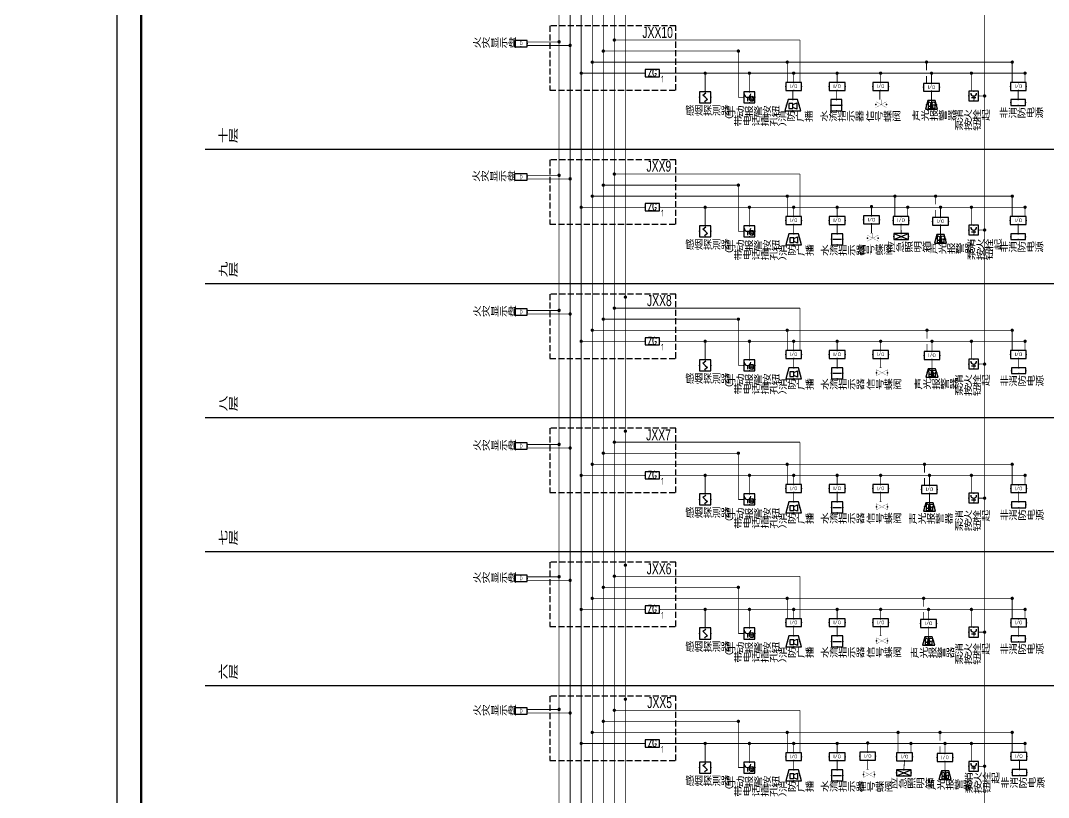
# Model space of a CAD drawing. Extents: x 2166032 to 5302137, y 581493 to 2416206.
# Drawn here: x 2799633 to 2841915, y 858945 to 890891 of the extents above; entities that cross this region are included whole.
import ezdxf
from ezdxf.enums import TextEntityAlignment as Align

# ---------------------------------------------------------------- set-up
doc = ezdxf.new("R2010")
doc.units = 0
doc.header["$LTSCALE"] = 1000
doc.header["$MEASUREMENT"] = 0
for name, pattern in [('ACAD_ISO05W100', [34, 24, -3, 0.5, -3, 0.5, -3]), ('CENTER', [2, 1.25, -0.25, 0.25, -0.25]), ('CONTINOUS', [0]), ('DASH', [0.35, 0.25, -0.1]), ('DOTE', [2.42, 2, -0.2, 0.02, -0.2]), ('PHANTOM3', [1.5, 0.625, -0.125, 0.125, -0.125, 0.125, -0.125, 0.125, -0.125])]:
    doc.linetypes.add(name, pattern=pattern)
for name, color, linetype in [('DOTLN', 2, 'Continuous'), ('EQUIP-消防', 3, 'Continuous'), ('EQUIP-箱柜', 3, 'Continuous'), ('TEL_TEXT', 7, 'Continuous'), ('TEL_TITLE', 7, 'Continuous'), ('TERM', 2, 'Continuous'), ('WIRE-应急', 6, 'DASH'), ('WIRE-消防', 4, 'Continuous'), ('WIRE-照明', 1, 'Continuous'), ('WIRE-通讯', 4, 'Continuous'), ('电气标注', 2, 'Continuous')]:
    doc.layers.add(name, color=color, linetype=linetype)
doc.styles.add('_HZTXT', font='！tssdeng.shx', dxfattribs={"width": 0.8, "bigfont": '！tssdchn.shx'})
doc.styles.add('_TCH_LABEL', font='!tssdeng.shx', dxfattribs={"bigfont": '!tssdchn.shx'})
doc.styles.add('_TEL_DIM', font='@tssdeng.shx', dxfattribs={"width": 0.8, "height": 3.5, "bigfont": '!tssdchn.shx'})
doc.styles.add('ROMANC', font='ROMANC.shx', dxfattribs={"width": 0.7})
doc.styles.get("Standard").update_dxf_attribs({"font": 'tssdeng.shx', "bigfont": 'tssdchn.shx'})

# ---------------------------------------------------------------- blocks, each defined once
blk = doc.blocks.new('$TelecSys$00000011')
at = {"const_width": 0.5}
blk.add_lwpolyline([(-0.25, 0, 1), (0.25, 0, 1)], format="xyb", close=True, dxfattribs=at)
blk = doc.blocks.new('$equip$00001652')
for p, q in [((0.65, 0), (-0.65, 0)), ((-0.65, 0), (-0.65, -0.65)), ((0.65, -0.65), (0.65, 0)), ((-0.65, -0.65), (0.65, -0.65))]:
    blk.add_line(p, q)
for p in [(0, 0), (-0.65, -0.325), (0, -0.65), (0.65, -0.325)]:
    blk.add_point(p)
at = {"flags": 9}
blk.add_attdef('A', (0, 0), '', height=0.00002, dxfattribs=at)
blk.add_attdef('B', text='', height=0.4, dxfattribs=at).set_placement((1.034, -0.35), align=Align.MIDDLE_CENTER)
blk = doc.blocks.new('$equip$00001598')
for p, q in [((-0.5, 0), (-0.5, -1)), ((0.5, 0), (-0.5, 0)), ((0.5, -1), (0.5, 0)), ((-0.2, -0.3), (0.05, -0.1)), ((0, -0.5), (-0.2, -0.3)), ((0.2, -0.7), (-0.05, -0.9)), ((0, -0.5), (0.2, -0.7)), ((-0.5, -1), (0.5, -1))]:
    blk.add_line(p, q)
for p in [(0, 0), (-0.5, -0.5), (0.5, -0.5), (0, -1)]:
    blk.add_point(p)
at = {"flags": 9}
blk.add_attdef('A', (0, 0), '', height=0.00002, dxfattribs=at)
blk.add_attdef('B', text='', height=0.4, dxfattribs=at).set_placement((0.784, -0.7), align=Align.MIDDLE_CENTER)
blk = doc.blocks.new('$equip$00001630')
for p, q in [((-0.5, 0), (-0.5, -1)), ((0.5, 0), (-0.5, 0)), ((0.5, -1), (0.5, 0)), ((-0.169, -0.5), (-0.169, -0.85)), ((-0.5, -1), (0.5, -1))]:
    blk.add_line(p, q)
for radius in [0.226, 0.113]:
    blk.add_circle((0.227, -0.64), radius)
blk.add_arc((-0.169, -0.2), 0.3, 180, 0)
for p in [(0, 0), (-0.5, -0.5), (0.5, -0.5), (0, -1)]:
    blk.add_point(p)
at = {"flags": 9}
blk.add_attdef('A', (0, 0), '', height=0.00002, dxfattribs=at)
blk.add_attdef('B', text='', height=0.4, dxfattribs=at).set_placement((0.884, -0.7), align=Align.MIDDLE_CENTER)
blk = doc.blocks.new('$equip$00001590')
for p, q in [((0.5, 0), (-0.5, 0)), ((-0.5, 0), (-0.5, -1)), ((0.5, -1), (0.5, 0)), ((-0.4, -0.5), (0.4, -0.5)), ((-0.5, -1), (0.5, -1))]:
    blk.add_line(p, q)
for p in [(0, 0), (-0.5, -0.5), (0.5, -0.5), (0, -1)]:
    blk.add_point(p)
blk.add_solid([(0.4, -0.5), (0.141, -0.465), (0.141, -0.535)])
at = {"flags": 9}
blk.add_attdef('A', (0, 0), '', height=0.00002, dxfattribs=at)
blk.add_attdef('B', text='', height=0.4, dxfattribs=at).set_placement((0.825, -0.677), align=Align.MIDDLE_CENTER)
blk = doc.blocks.new('$equip_U$00000007')
at = {"linetype": 'Continuous', "const_width": 0.025}
for points in [[(-0.15, 0), (0.15, 0)], [(0.15, -0.56), (0.15, 0)], [(-0.47, -0.22), (-0.47, -0.9)], [(0.77, -0.22), (-0.47, -0.9)], [(-0.47, -0.22), (0.77, -0.9)], [(0.77, -0.9), (0.77, -0.22)]]:
    blk.add_lwpolyline(points, dxfattribs=at)
for p in [(-0.47, -0.56), (0.77, -0.56)]:
    blk.add_point(p)
at = {"style": '_TEL_DIM', "flags": 1}
blk.add_attdef('A', text='', height=0.000025, dxfattribs=at).set_placement((0, 0), align=Align.MIDDLE_CENTER)
blk = doc.blocks.new('$equip$00001605')
for p, q in [((-0.3, 0), (-0.5, -0.7)), ((0.3, 0), (-0.3, 0)), ((0.5, -0.7), (0.3, 0)), ((-0.25, -0.25), (-0.25, -0.55)), ((0, -0.25), (-0.25, -0.25)), ((-0.25, -0.55), (0, -0.55)), ((0, -0.3), (0.25, -0.2)), ((0, -0.55), (0, -0.25)), ((0.25, -0.6), (0, -0.5)), ((0.25, -0.2), (0.25, -0.6)), ((-0.5, -0.7), (0.5, -0.7))]:
    blk.add_line(p, q)
for p in [(0, 0), (-0.4, -0.35), (0.4, -0.35), (0, -0.7)]:
    blk.add_point(p)
at = {"flags": 9}
blk.add_attdef('A', (0, 0), '', height=0.00002, dxfattribs=at)
blk.add_attdef('B', text='', height=0.4, dxfattribs=at).set_placement((0.784, -0.4), align=Align.MIDDLE_CENTER)
blk = doc.blocks.new('$equip$00001413')
for p, q in [((0.75, 0.6), (-0.75, 0.6)), ((-0.75, 0.6), (-0.75, 0)), ((-0.75, 0), (0.75, 0)), ((0.75, 0), (0.75, 0.6))]:
    blk.add_line(p, q)
for p in [(-0.75, 0.3), (0, 0.6), (0, 0), (0.75, 0.3)]:
    blk.add_point(p)
at = {"style": '_TCH_LABEL', "flags": 9}
blk.add_attdef('A', (0, 0), '', height=0.00002, dxfattribs=at)
blk = doc.blocks.new('$equip$00001712')
for p, q in [((-0.5, 1), (-0.5, 0)), ((0.5, 1), (-0.5, 1)), ((-0.5, 0), (0.5, 0)), ((-0.22, 0.33), (0.22, 0.33)), ((0, 0.5), (0, 0.15)), ((0.5, 0), (0.5, 1))]:
    blk.add_line(p, q)
blk.add_arc((0, 0.8), 0.3, 180, 0)
for p in [(-0.5, 0.5), (0, 1), (0, 0), (0.5, 0.5)]:
    blk.add_point(p)
at = {"flags": 1}
for tag, height, p in [('A', 0.00002, (0, 0)), ('B', 0.4, (0.73, 0.3))]:
    blk.add_attdef(tag, text='', height=height, dxfattribs=at).set_placement(p, align=Align.MIDDLE_CENTER)
blk = doc.blocks.new('$equip$00001931')
for p, q in [((0.65, 0.65), (-0.65, 0.65)), ((-0.65, 0.65), (-0.65, 0)), ((-0.65, 0), (0.65, 0)), ((0.65, 0), (0.65, 0.65))]:
    blk.add_line(p, q)
for p in [(-0.65, 0.33), (0, 0.65), (0, 0), (0.65, 0.33)]:
    blk.add_point(p)
at = {"color": 7, "style": '_TEL_DIM'}
blk.add_attdef('$TEXT$', text='', height=0.34, dxfattribs=at).set_placement((0.01, 0.34), align=Align.MIDDLE_CENTER)
at = {"color": 7, "style": '_TEL_DIM', "flags": 1}
blk.add_attdef('A', text='', height=0.00002, dxfattribs=at).set_placement((0, 0), align=Align.MIDDLE_CENTER)
blk = doc.blocks.new('$equip$00001926')
for p, q in [((0.65, 0.65), (-0.65, 0.65)), ((-0.65, 0.65), (-0.65, 0)), ((-0.65, 0), (0.65, 0)), ((0.65, 0), (0.65, 0.65))]:
    blk.add_line(p, q)
for p in [(-0.65, 0.325), (0, 0.65), (0, 0), (0.65, 0.325)]:
    blk.add_point(p)
at = {"color": 7, "style": '_TEL_DIM'}
blk.add_attdef('$TEXT$', text='', height=0.3, dxfattribs=at).set_placement((0.006, 0.343), align=Align.MIDDLE_CENTER)
at = {"color": 7, "style": '_TEL_DIM', "flags": 1}
blk.add_attdef('A', text='', height=0.00002, dxfattribs=at).set_placement((0, 0), align=Align.MIDDLE_CENTER)
blk = doc.blocks.new('$equip$00001424')
for p, q in [((-0.75, 0), (0.75, 0.6)), ((-0.75, 0.6), (0.75, 0)), ((0.75, 0.6), (-0.75, 0.6)), ((-0.75, 0.6), (-0.75, 0)), ((-0.75, 0), (0.75, 0)), ((0.75, 0), (0.75, 0.6))]:
    blk.add_line(p, q)
for p in [(-0.75, 0.3), (0, 0.6), (0, 0), (0.75, 0.3)]:
    blk.add_point(p)
at = {"style": '_TCH_LABEL', "flags": 9}
blk.add_attdef('A', (0, 0), '', height=0.00002, dxfattribs=at)
blk = doc.blocks.new('$equip$00001943')
for p, q in [((-0.3, 0.35), (-0.5, -0.35)), ((0.3, 0.35), (-0.3, 0.35)), ((-0.22, -0.124), (-0.27, 0.276)), ((-0.27, 0.276), (-0.05, 0.176)), ((-0.05, 0.176), (-0.1, -0.124)), ((0, 0.35), (0, -0.35)), ((0.5, -0.35), (0.3, 0.35)), ((-0.5, -0.35), (0.5, -0.35)), ((-0.27, -0.124), (-0.27, -0.294)), ((-0.05, -0.124), (-0.27, -0.124)), ((-0.27, -0.294), (-0.05, -0.294)), ((-0.05, -0.294), (-0.05, -0.124)), ((0.112, -0.298), (0.112, -0.013)), ((0.262, -0.298), (0.112, -0.298)), ((0.262, -0.013), (0.262, -0.298))]:
    blk.add_line(p, q)
blk.add_circle((0.187, 0.102), 0.139)
for p in [(-0.4, 0), (0, 0.35), (0, -0.35), (0.404, -0.012)]:
    blk.add_point(p)
at = {"layer": 'TEL_TEXT', "style": '_TEL_DIM', "flags": 1}
blk.add_attdef('A', text='', height=0.00002, dxfattribs=at).set_placement((0, 0), align=Align.MIDDLE_CENTER)

msp = doc.modelspace()

# ---------------------------------------------------------------- linework, layer by layer
msp.add_circle((2604640.5, 1020101.3), 438608.5)
at = {"layer": 'DOTLN', "linetype": 'DASH'}
for points in [[(2821407, 888024.7), (2826593.4, 888024.7), (2826593.4, 890672), (2821407, 890672)], [(2821407, 882512.1), (2826593.4, 882512.1), (2826593.4, 885159.5), (2821407, 885159.5)], [(2821407, 876999.6), (2826593.4, 876999.6), (2826593.4, 879646.9), (2821407, 879646.9)], [(2821407, 871487), (2826593.4, 871487), (2826593.4, 874134.4), (2821407, 874134.4)], [(2821407, 865974.5), (2826593.4, 865974.5), (2826593.4, 868621.9), (2821407, 868621.9)], [(2821407, 860461.9), (2826593.4, 860461.9), (2826593.4, 863109.3), (2821407, 863109.3)]]:
    msp.add_lwpolyline(points, close=True, dxfattribs=at)
at = {"layer": 'TEL_TITLE'}
msp.add_lwpolyline([(2803593.2, 805607.2), (2862993.2, 805607.2), (2862993.2, 910707.2), (2803593.2, 910707.2)], close=True, dxfattribs=at)
at = {"layer": 'TEL_TITLE', "const_width": 100}
msp.add_lwpolyline([(2804593.2, 806607.2), (2861993.2, 806607.2), (2861993.2, 908207.2), (2804593.2, 908207.2)], close=True, dxfattribs=at)
at = {"layer": 'WIRE-应急', "color": 3, "linetype": 'DASH', "const_width": 35}
for points in [[(2836900.5, 889181.9), (2836900.5, 888839.8)], [(2836900.5, 888614.8), (2836900.5, 888308.8)], [(2837274, 883669.4), (2837274, 883327.3)], [(2837274, 883102.3), (2837274, 882796.3)], [(2836920, 878156.8), (2836920, 877814.7)], [(2836920, 877589.7), (2836920, 877283.7)], [(2836816.5, 872644.3), (2836816.5, 872302.2)], [(2836816.5, 872077.2), (2836816.5, 871771.2)], [(2836781, 867131.7), (2836781, 866789.7)], [(2836781, 866564.7), (2836781, 866258.6)], [(2837456.5, 861619.2), (2837456.5, 861277.1)], [(2837456.5, 861052.1), (2837456.5, 860746.1)]]:
    msp.add_lwpolyline(points, dxfattribs=at)
at = {"layer": 'WIRE-消防', "linetype": 'ByBlock', "const_width": 32.5}
for points in [[(2822695, 826626.3), (2822695, 907099.7)], [(2825320.3, 888727.3), (2822695, 888727.3)], [(2840977.3, 888727.3), (2825911.8, 888727.3)], [(2827795.1, 888727.3), (2827795.1, 887964.2)], [(2829615.1, 888727.3), (2829615.1, 887964.2)], [(2831435.1, 888727.3), (2831435.1, 888345.8)], [(2833224.1, 888727.3), (2833224.1, 888345.8)], [(2835013.2, 888727.3), (2835013.2, 888345.8)], [(2838746, 888727.3), (2838746, 887987)], [(2840954.5, 888750.1), (2840954.5, 888345.8)], [(2831402, 888020.8), (2831402, 887639.2)], [(2833191, 888020.8), (2833191, 887639.2)], [(2834980.1, 888020.8), (2834980.1, 887639.2)], [(2840669.5, 888020.6), (2840669.5, 887639.1)], [(2825320.3, 883214.8), (2822695, 883214.8)], [(2840977.3, 883214.8), (2825911.8, 883214.8)], [(2827795.1, 883214.8), (2827795.1, 882451.7)], [(2829615.1, 883214.8), (2829615.1, 882451.7)], [(2831435.1, 883214.8), (2831435.1, 882833.2)], [(2833224.1, 883214.8), (2833224.1, 882833.2)], [(2834636.5, 883237.5), (2834636.5, 882856)], [(2836128, 883237.5), (2836128, 882833.2)], [(2838746, 883214.8), (2838746, 882474.4)], [(2840954.5, 883237.5), (2840954.5, 882833.2)], [(2831435.1, 882505.8), (2831435.1, 882124.3)], [(2833224.1, 882505.8), (2833224.1, 882124.3)], [(2834636.5, 882528.6), (2834636.5, 882147)], [(2835856, 882131.8), (2835852, 882508.2)], [(2840671.5, 882505.6), (2840671.5, 882124.1)], [(2825320.3, 877702.2), (2822695, 877702.2)], [(2840977.3, 877702.2), (2825911.8, 877702.2)], [(2827795.1, 877702.2), (2827795.1, 876939.1)], [(2829615.1, 877702.2), (2829615.1, 876939.1)], [(2831435.1, 877702.2), (2831435.1, 877320.7)], [(2833224.1, 877702.2), (2833224.1, 877320.7)], [(2835013.2, 877702.2), (2835013.2, 877320.7)], [(2838746, 877702.2), (2838746, 876961.9)], [(2840954.5, 877725), (2840954.5, 877320.7)], [(2831435.1, 876995.7), (2831435.1, 876614.1)], [(2833224.1, 876995.7), (2833224.1, 876614.1)], [(2835013.2, 876995.7), (2835013.2, 876614.1)], [(2840689.8, 876994.6), (2840689.8, 876613.1)], [(2825320.3, 872189.7), (2822695, 872189.7)], [(2840977.3, 872189.7), (2825911.8, 872189.7)], [(2827795.1, 872189.7), (2827795.1, 871426.6)], [(2829615.1, 872189.7), (2829615.1, 871426.6)], [(2831435.1, 872189.7), (2831435.1, 871808.1)], [(2833224.1, 872189.7), (2833224.1, 871808.1)], [(2835013.2, 872189.7), (2835013.2, 871808.1)], [(2838746, 872189.7), (2838746, 871449.3)], [(2840954.5, 872212.5), (2840954.5, 871808.1)], [(2831435.1, 871483.1), (2831435.1, 871101.6)], [(2833224.1, 871483.1), (2833224.1, 871101.6)], [(2835013.2, 871483.1), (2835013.2, 871101.6)], [(2840689.8, 871479.6), (2840689.8, 871098.1)], [(2825320.3, 866677.2), (2822695, 866677.2)], [(2840977.3, 866677.2), (2825911.8, 866677.2)], [(2827795.1, 866677.2), (2827795.1, 865914)], [(2829615.1, 866677.2), (2829615.1, 865914)], [(2831435.1, 866677.2), (2831435.1, 866295.6)], [(2833224.1, 866677.2), (2833224.1, 866295.6)], [(2835013.2, 866677.2), (2835013.2, 866295.6)], [(2838746, 866677.2), (2838746, 865936.8)], [(2840954.5, 866699.9), (2840954.5, 866295.6)], [(2831435.1, 865970.6), (2831435.1, 865589)], [(2833224.1, 865970.6), (2833224.1, 865589)], [(2835013.2, 865970.6), (2835013.2, 865589)], [(2840676.5, 865966.6), (2840676.5, 865585.1)], [(2825320.3, 861164.6), (2822695, 861164.6)], [(2840977.3, 861164.6), (2825911.8, 861164.6)], [(2827795.1, 861164.6), (2827795.1, 860401.5)], [(2829615.1, 861164.6), (2829615.1, 860401.5)], [(2831435.1, 861164.6), (2831435.1, 860783.1)], [(2833224.1, 861164.6), (2833224.1, 860783.1)], [(2834479.8, 861183.5), (2834479.8, 860801.9)], [(2836259.5, 861187.4), (2836259.5, 860783.1)], [(2838746, 861164.6), (2838746, 860424.2)], [(2840954.5, 861187.4), (2840954.5, 860783.1)], [(2831435.1, 860458.1), (2831435.1, 860076.5)], [(2833224.1, 860458.1), (2833224.1, 860076.5)], [(2834479.8, 860476.9), (2834479.8, 860095.4)], [(2835964, 860075.6), (2835995.5, 860452)], [(2840725, 860472.6), (2840725, 860091.1)]]:
    msp.add_lwpolyline(points, dxfattribs=at)
at = {"layer": 'WIRE-消防', "color": 5, "linetype": 'ACAD_ISO05W100', "ltscale": 0.03, "const_width": 32.5}
for points in [[(2839289.2, 825800.8), (2839289.2, 906135.1)], [(2839289.2, 887790.4), (2839040.1, 887790.4)], [(2839289.2, 882277.9), (2839040.1, 882277.9)], [(2839289.2, 876765.3), (2839040.1, 876765.3)], [(2839289.2, 871252.8), (2839040.1, 871252.8)], [(2839289.2, 865740.2), (2839040.1, 865740.2)], [(2839289.2, 860227.7), (2839040.1, 860227.7)]]:
    msp.add_lwpolyline(points, dxfattribs=at)
at = {"layer": 'WIRE-消防', "color": 6, "linetype": 'CENTER', "ltscale": 0.21, "const_width": 32.5}
msp.add_lwpolyline([(2824513.3, 825346.2), (2824513.3, 903157.7)], dxfattribs=at)
at = {"layer": 'WIRE-消防', "color": 0, "linetype": 'CONTINOUS', "ltscale": 0.21, "const_width": 32.5}
for points in [[(2821785.9, 901036.9), (2821785.9, 830207.5), (2820483.6, 830207.5)], [(2821831.1, 890011.8), (2820478.8, 890011.8)], [(2821831.1, 884525.7), (2820478.8, 884525.7)], [(2821831.1, 878969.5), (2820478.8, 878969.5)], [(2821831.1, 873458), (2820478.8, 873458)], [(2821831.1, 868015.1), (2820478.8, 868015.1)], [(2821831.1, 862561.8), (2820478.8, 862561.8)]]:
    msp.add_lwpolyline(points, dxfattribs=at)
at = {"layer": 'WIRE-消防', "color": 2, "linetype": 'DOTE', "ltscale": 0.1, "const_width": 32.5}
for points in [[(2824058.8, 828058.3), (2824058.8, 901116.2)], [(2831699.8, 890091.1), (2824058.8, 890091.1)], [(2831699.8, 890091.1), (2831699.8, 888345.8)], [(2831699.8, 884578.5), (2824058.8, 884578.5)], [(2831699.8, 884578.5), (2831699.8, 882833.2)], [(2831699.8, 879066), (2824058.8, 879066)], [(2831699.8, 879066), (2831699.8, 877320.7)], [(2831699.8, 873553.4), (2824058.8, 873553.4)], [(2831699.8, 873553.4), (2831699.8, 871808.1)], [(2831699.8, 868040.9), (2824058.8, 868040.9)], [(2831699.8, 868040.9), (2831699.8, 866295.6)], [(2831699.8, 862528.3), (2824058.8, 862528.3)], [(2831699.8, 862528.3), (2831699.8, 860783.1)]]:
    msp.add_lwpolyline(points, dxfattribs=at)
at = {"layer": 'WIRE-照明', "linetype": 'DASH', "const_width": 32.5}
for points in [[(2823149.6, 827080.9), (2823149.6, 907554.3)], [(2822240.5, 900890.2), (2822240.5, 830060.9), (2821898.4, 830060.9)], [(2822285.7, 889865.2), (2820478.8, 889865.2)], [(2840447.8, 889181.9), (2823126.9, 889181.9)], [(2831170.3, 889181.9), (2831170.3, 888345.8)], [(2840425, 889181.9), (2840425, 888345.8)], [(2822285.7, 884379.1), (2820478.8, 884379.1)], [(2840447.8, 883669.4), (2823126.9, 883669.4)], [(2831170.3, 883669.4), (2831170.3, 882833.2)], [(2835598.5, 883669.4), (2835598.5, 882833.2)], [(2840425, 883669.4), (2840425, 882833.2)], [(2822285.7, 878822.9), (2820478.8, 878822.9)], [(2840447.8, 878156.8), (2823126.9, 878156.8)], [(2831170.3, 878156.8), (2831170.3, 877320.7)], [(2840425, 878156.8), (2840425, 877320.7)], [(2822285.7, 873311.4), (2820478.8, 873311.4)], [(2840447.8, 872644.3), (2823126.9, 872644.3)], [(2831170.3, 872644.3), (2831170.3, 871808.1)], [(2840425, 872644.3), (2840425, 871808.1)], [(2822285.7, 867868.5), (2820478.8, 867868.5)], [(2840447.8, 867131.7), (2823126.9, 867131.7)], [(2831170.3, 867131.7), (2831170.3, 866295.6)], [(2840425, 867131.7), (2840425, 866295.6)], [(2822285.7, 862415.2), (2820478.8, 862415.2)], [(2840447.8, 861619.2), (2823126.9, 861619.2)], [(2831170.3, 861619.2), (2831170.3, 860783.1)], [(2835730, 861619.2), (2835730, 860783.1)], [(2840425, 861619.2), (2840425, 860783.1)]]:
    msp.add_lwpolyline(points, dxfattribs=at)
at = {"layer": 'WIRE-照明', "color": 4, "linetype": 'Continuous', "const_width": 35}
for points in [[(2837105, 888308.8), (2837105, 888727.3)], [(2837105, 887600.8), (2837105, 887983.8)], [(2837478.5, 882796.3), (2837478.5, 883214.8)], [(2837478.5, 882088.3), (2837478.5, 882471.3)], [(2837124.5, 877283.7), (2837124.5, 877702.2)], [(2837124.5, 876575.7), (2837124.5, 876958.7)], [(2837021, 871771.2), (2837021, 872189.7)], [(2837021, 871063.2), (2837021, 871446.2)], [(2836985.5, 866258.6), (2836985.5, 866677.2)], [(2836985.5, 865550.6), (2836985.5, 865933.6)], [(2837661, 860746.1), (2837661, 861164.6)], [(2837661, 860038.1), (2837661, 860421.1)]]:
    msp.add_lwpolyline(points, dxfattribs=at)
at = {"layer": 'WIRE-通讯', "linetype": 'PHANTOM3', "const_width": 32.5}
for points in [[(2823604.2, 827603.7), (2823604.2, 900695.7)], [(2829182.8, 889636.5), (2823581.4, 889636.5)], [(2829160.1, 889636.5), (2829160.1, 887736.7)], [(2829160.1, 887736.7), (2829387.6, 887736.7)], [(2829182.8, 884123.9), (2823581.4, 884123.9)], [(2829160.1, 884123.9), (2829160.1, 882224.2)], [(2829160.1, 882224.2), (2829387.6, 882224.2)], [(2829182.8, 878611.4), (2823581.4, 878611.4)], [(2829160.1, 878611.4), (2829160.1, 876711.6)], [(2829160.1, 876711.6), (2829387.6, 876711.6)], [(2829182.8, 873098.9), (2823581.4, 873098.9)], [(2829160.1, 873098.9), (2829160.1, 871199.1)], [(2829160.1, 871199.1), (2829387.6, 871199.1)], [(2829182.8, 867586.3), (2823581.4, 867586.3)], [(2829160.1, 867586.3), (2829160.1, 865686.5)], [(2829160.1, 865686.5), (2829387.6, 865686.5)], [(2829182.8, 862073.8), (2823581.4, 862073.8)], [(2829160.1, 862073.8), (2829160.1, 860174)], [(2829160.1, 860174), (2829387.6, 860174)]]:
    msp.add_lwpolyline(points, dxfattribs=at)
at = {"layer": '电气标注', "linetype": 'ByBlock', "ltscale": 0.5}
for p, q in [((2807226.3, 885597.1), (2849099.8, 885597.1)), ((2807226.3, 880084.5), (2849099.8, 880084.5)), ((2807226.3, 874572), (2849099.8, 874572)), ((2807226.3, 869059.4), (2849099.8, 869059.4)), ((2807226.3, 863546.9), (2849099.8, 863546.9))]:
    msp.add_line(p, q, dxfattribs=at)

# ---------------------------------------------------------------- block references
at = {"layer": 'EQUIP-消防', "xscale": 400, "yscale": 400, "zscale": 400}
for p in [(2820216.3, 889815.9), (2820216.3, 884329.8), (2820216.3, 878773.6), (2820216.3, 873262.1), (2820216.3, 867819.2), (2820216.3, 862365.9)]:
    msp.add_blockref('$equip$00001931', p, dxfattribs=at).add_auto_attribs({'$TEXT$': 'D'})
at = {"layer": 'EQUIP-消防', "linetype": 'ByBlock', "ltscale": 0.5, "xscale": 455, "yscale": 455, "zscale": 455}
for name, p in [('$equip$00001652', (2825616.1, 888875.2)), ('$equip$00001598', (2827795.1, 887964.2)), ('$equip$00001630', (2829615.1, 887964.2)), ('$equip$00001652', (2825616.1, 883362.7)), ('$equip$00001598', (2827795.1, 882451.7)), ('$equip$00001630', (2829615.1, 882451.7)), ('$equip$00001652', (2825616.1, 877850.1)), ('$equip$00001598', (2827795.1, 876939.1)), ('$equip$00001630', (2829615.1, 876939.1)), ('$equip$00001652', (2825616.1, 872337.6)), ('$equip$00001598', (2827795.1, 871426.6)), ('$equip$00001630', (2829615.1, 871426.6)), ('$equip$00001652', (2825616.1, 866825)), ('$equip$00001598', (2827795.1, 865914)), ('$equip$00001630', (2829615.1, 865914)), ('$equip$00001652', (2825616.1, 861312.5)), ('$equip$00001598', (2827795.1, 860401.5)), ('$equip$00001630', (2829615.1, 860401.5))]:
    msp.add_blockref(name, p, dxfattribs=at)
at = {"layer": 'EQUIP-消防', "color": 3, "xscale": 500, "yscale": 500, "zscale": 500}
for p in [(2831435.1, 888020.8), (2833224.1, 888020.8), (2835013.2, 888020.8), (2840678.5, 888020.6), (2831435.1, 882508.2), (2833224.1, 882508.2), (2834636.5, 882531), (2835852, 882508.2), (2840671.5, 882505.6), (2831435.1, 876995.7), (2833224.1, 876995.7), (2835013.2, 876995.7), (2840680, 876994.6), (2831435.1, 871483.1), (2833224.1, 871483.1), (2835013.2, 871483.1), (2840689, 871479.6), (2831435.1, 865970.6), (2833224.1, 865970.6), (2835013.2, 865970.6), (2840687, 865966.6), (2831435.1, 860458.1), (2833224.1, 860458.1), (2834479.8, 860476.9), (2835995.5, 860452), (2840698, 860472.6)]:
    msp.add_blockref('$equip$00001926', p, dxfattribs=at).add_auto_attribs({'$TEXT$': 'I/O'})
at = {"layer": 'EQUIP-消防', "color": 4, "xscale": 500, "yscale": 500, "zscale": 500}
for p in [(2837103.5, 887983.8), (2837477, 882471.3), (2837123, 876958.7), (2837019.5, 871446.2), (2836984, 865933.6), (2837659.5, 860421.1)]:
    msp.add_blockref('$equip$00001926', p, dxfattribs=at).add_auto_attribs({'$TEXT$': 'I/O'})
at = {"layer": 'EQUIP-消防'}
for name, p, xscale, yscale, zscale in [('$equip$00001712', (2838840.1, 887590.4), 400, 400, 400), ('$equip$00001605', (2831402, 887639.2), 650, 650, 650), ('$equip$00001590', (2833191, 887639.2), 455, 455, 455), ('$equip_U$00000007', (2834980.1, 887639.2), 364, 364, 364), ('$equip$00001712', (2838840.1, 882077.9), 400, 400, 400), ('$equip$00001605', (2831435.1, 882124.3), 650, 650, 650), ('$equip$00001590', (2833224.1, 882124.3), 455, 455, 455), ('$equip_U$00000007', (2834636.5, 882147), 364, 364, 364), ('$equip$00001712', (2838840.1, 876565.3), 400, 400, 400), ('$equip$00001605', (2831435.1, 876614.1), 650, 650, 650), ('$equip$00001590', (2833224.1, 876614.1), 455, 455, 455), ('$equip_U$00000007', (2835013.2, 876614.1), 364, 364, 364), ('$equip$00001712', (2838840.1, 871052.8), 400, 400, 400), ('$equip$00001605', (2831435.1, 871101.6), 650, 650, 650), ('$equip$00001590', (2833224.1, 871101.6), 455, 455, 455), ('$equip_U$00000007', (2835013.2, 871101.6), 364, 364, 364), ('$equip$00001605', (2831435.1, 865589), 650, 650, 650), ('$equip$00001590', (2833224.1, 865589), 455, 455, 455), ('$equip_U$00000007', (2835013.2, 865589), 364, 364, 364), ('$equip$00001712', (2838840.1, 865540.2), 400, 400, 400), ('$equip$00001605', (2831435.1, 860076.5), 650, 650, 650), ('$equip$00001590', (2833224.1, 860076.5), 455, 455, 455), ('$equip_U$00000007', (2834479.8, 860095.4), 364, 364, 364), ('$equip$00001712', (2838840.1, 860027.7), 400, 400, 400)]:
    msp.add_blockref(name, p, dxfattribs=dict(at, xscale=xscale, yscale=yscale, zscale=zscale))
at = {"layer": 'EQUIP-消防', "color": 4, "xscale": 500, "yscale": 500, "zscale": 500}
for p in [(2837105, 887425.8), (2837478.5, 881913.3), (2837124.5, 876400.7), (2837021, 870888.2), (2836985.5, 865375.6), (2837661, 859863.1)]:
    msp.add_blockref('$equip$00001943', p, dxfattribs=at)
at = {"layer": 'EQUIP-箱柜', "xscale": 400, "yscale": 400, "zscale": 400}
for p in [(2840670.5, 887399.1), (2840672.5, 881884.1), (2840690.7, 876373.1), (2840690.7, 870858.1), (2840677.5, 865345.1), (2840726, 859851.1)]:
    msp.add_blockref('$equip$00001413', p, dxfattribs=at)
at = {"layer": 'EQUIP-箱柜', "color": 4, "xscale": 400, "yscale": 400, "zscale": 400}
for p in [(2835856, 881891.8), (2835964, 859835.6)]:
    msp.add_blockref('$equip$00001424', p, dxfattribs=at)
at = {"layer": 'TERM', "linetype": 'ByBlock', "ltscale": 0.5}
for p, xscale, yscale, zscale in [((2821785.9, 890019.5), 136.5, 136.5, 136.5), ((2821785.9, 890011.8), 136.5, 136.5, 136.5), ((2821785.9, 890019.5), 91, 91, 91), ((2821785.9, 890011.8), 91, 91, 91), ((2824058.8, 890091.1), 136.5, 136.5, 136.5), ((2824058.8, 890091.1), 136.5, 136.5, 136.5), ((2824058.8, 890091.1), 91, 91, 91), ((2824058.8, 890091.1), 91, 91, 91), ((2822240.5, 889872.8), 136.5, 136.5, 136.5), ((2822240.5, 889865.2), 136.5, 136.5, 136.5), ((2822240.5, 889872.8), 91, 91, 91), ((2822240.5, 889865.2), 91, 91, 91), ((2823604.2, 889636.5), 136.5, 136.5, 136.5), ((2823604.2, 889636.5), 136.5, 136.5, 136.5), ((2823604.2, 889636.5), 91, 91, 91), ((2823604.2, 889636.5), 91, 91, 91), ((2829160.1, 889636.5), 136.5, 136.5, 136.5), ((2829160.1, 889636.5), 91, 91, 91), ((2823149.6, 889181.9), 136.5, 136.5, 136.5), ((2823149.6, 889181.9), 136.5, 136.5, 136.5), ((2823149.6, 889181.9), 91, 91, 91), ((2823149.6, 889181.9), 91, 91, 91), ((2831170.3, 889181.9), 136.5, 136.5, 136.5), ((2831170.3, 889181.9), 91, 91, 91), ((2836900.5, 889181.9), 136.5, 136.5, 136.5), ((2840425, 889181.9), 136.5, 136.5, 136.5), ((2840425, 889181.9), 91, 91, 91), ((2822695, 888727.3), 136.5, 136.5, 136.5), ((2822695, 888727.3), 136.5, 136.5, 136.5), ((2827795.1, 888727.3), 136.5, 136.5, 136.5), ((2829615.1, 888727.3), 136.5, 136.5, 136.5), ((2831435.1, 888727.3), 136.5, 136.5, 136.5), ((2833224.1, 888727.3), 136.5, 136.5, 136.5), ((2835013.2, 888727.3), 136.5, 136.5, 136.5), ((2837105, 888727.3), 136.5, 136.5, 136.5), ((2838746, 888727.3), 136.5, 136.5, 136.5), ((2838746, 888750.1), 91, 91, 91), ((2840954.5, 888727.3), 136.5, 136.5, 136.5), ((2822695, 888727.3), 91, 91, 91), ((2822695, 888727.3), 91, 91, 91), ((2827795.1, 888727.3), 91, 91, 91), ((2829615.1, 888727.3), 91, 91, 91), ((2831435.1, 888727.3), 91, 91, 91), ((2833224.1, 888727.3), 91, 91, 91), ((2835013.2, 888727.3), 91, 91, 91), ((2840954.5, 888727.3), 91, 91, 91), ((2839289.2, 887790.4), 136.5, 136.5, 136.5), ((2839289.2, 887790.4), 91, 91, 91), ((2821785.9, 884533.4), 136.5, 136.5, 136.5), ((2821785.9, 884525.7), 136.5, 136.5, 136.5), ((2821785.9, 884533.4), 91, 91, 91), ((2821785.9, 884525.7), 91, 91, 91), ((2824058.8, 884578.5), 136.5, 136.5, 136.5), ((2824058.8, 884578.5), 136.5, 136.5, 136.5), ((2824058.8, 884578.5), 91, 91, 91), ((2824058.8, 884578.5), 91, 91, 91), ((2822240.5, 884386.8), 136.5, 136.5, 136.5), ((2822240.5, 884379.1), 136.5, 136.5, 136.5), ((2822240.5, 884386.8), 91, 91, 91), ((2822240.5, 884379.1), 91, 91, 91), ((2823604.2, 884123.9), 136.5, 136.5, 136.5), ((2823604.2, 884123.9), 136.5, 136.5, 136.5), ((2823604.2, 884123.9), 91, 91, 91), ((2823604.2, 884123.9), 91, 91, 91), ((2829160.1, 884123.9), 136.5, 136.5, 136.5), ((2829160.1, 884123.9), 91, 91, 91), ((2823149.6, 883669.4), 136.5, 136.5, 136.5), ((2823149.6, 883669.4), 136.5, 136.5, 136.5), ((2823149.6, 883669.4), 91, 91, 91), ((2823149.6, 883669.4), 91, 91, 91), ((2831170.3, 883669.4), 136.5, 136.5, 136.5), ((2831170.3, 883669.4), 91, 91, 91), ((2835598.5, 883669.4), 136.5, 136.5, 136.5), ((2837274, 883669.4), 136.5, 136.5, 136.5), ((2840425, 883669.4), 136.5, 136.5, 136.5), ((2840425, 883669.4), 91, 91, 91), ((2822695, 883214.8), 136.5, 136.5, 136.5), ((2822695, 883214.8), 136.5, 136.5, 136.5), ((2827795.1, 883214.8), 136.5, 136.5, 136.5), ((2829615.1, 883214.8), 136.5, 136.5, 136.5), ((2831435.1, 883214.8), 136.5, 136.5, 136.5), ((2833224.1, 883214.8), 136.5, 136.5, 136.5), ((2834636.5, 883237.5), 136.5, 136.5, 136.5), ((2834636.5, 883237.5), 91, 91, 91), ((2836128, 883214.8), 136.5, 136.5, 136.5), ((2837478.5, 883214.8), 136.5, 136.5, 136.5), ((2838746, 883214.8), 136.5, 136.5, 136.5), ((2838746, 883237.5), 91, 91, 91), ((2840954.5, 883214.8), 136.5, 136.5, 136.5), ((2822695, 883214.8), 91, 91, 91), ((2822695, 883214.8), 91, 91, 91), ((2827795.1, 883214.8), 91, 91, 91), ((2829615.1, 883214.8), 91, 91, 91), ((2831435.1, 883214.8), 91, 91, 91), ((2833224.1, 883214.8), 91, 91, 91), ((2840954.5, 883214.8), 91, 91, 91), ((2839289.2, 882277.9), 136.5, 136.5, 136.5), ((2839289.2, 882277.9), 91, 91, 91), ((2824513.3, 879520.5), 136.5, 136.5, 136.5), ((2824513.3, 879520.5), 91, 91, 91), ((2824058.8, 879066), 136.5, 136.5, 136.5), ((2824058.8, 879066), 136.5, 136.5, 136.5), ((2824058.8, 879066), 91, 91, 91), ((2824058.8, 879066), 91, 91, 91), ((2821785.9, 878977.2), 136.5, 136.5, 136.5), ((2821785.9, 878969.5), 136.5, 136.5, 136.5), ((2821785.9, 878977.2), 91, 91, 91), ((2821785.9, 878969.5), 91, 91, 91), ((2822240.5, 878830.6), 136.5, 136.5, 136.5), ((2822240.5, 878822.9), 136.5, 136.5, 136.5), ((2822240.5, 878830.6), 91, 91, 91), ((2822240.5, 878822.9), 91, 91, 91), ((2823604.2, 878611.4), 136.5, 136.5, 136.5), ((2823604.2, 878611.4), 136.5, 136.5, 136.5), ((2823604.2, 878611.4), 91, 91, 91), ((2823604.2, 878611.4), 91, 91, 91), ((2829160.1, 878611.4), 136.5, 136.5, 136.5), ((2829160.1, 878611.4), 91, 91, 91), ((2823149.6, 878156.8), 136.5, 136.5, 136.5), ((2823149.6, 878156.8), 136.5, 136.5, 136.5), ((2831170.3, 878156.8), 136.5, 136.5, 136.5), ((2836920, 878156.8), 136.5, 136.5, 136.5), ((2840425, 878156.8), 136.5, 136.5, 136.5), ((2823149.6, 878156.8), 91, 91, 91), ((2823149.6, 878156.8), 91, 91, 91), ((2831170.3, 878156.8), 91, 91, 91), ((2840425, 878156.8), 91, 91, 91), ((2822695, 877702.2), 136.5, 136.5, 136.5), ((2822695, 877702.2), 136.5, 136.5, 136.5), ((2822695, 877702.2), 91, 91, 91), ((2822695, 877702.2), 91, 91, 91), ((2827795.1, 877702.2), 136.5, 136.5, 136.5), ((2827795.1, 877702.2), 91, 91, 91), ((2829615.1, 877702.2), 136.5, 136.5, 136.5), ((2829615.1, 877702.2), 91, 91, 91), ((2831435.1, 877702.2), 136.5, 136.5, 136.5), ((2831435.1, 877702.2), 91, 91, 91), ((2833224.1, 877702.2), 136.5, 136.5, 136.5), ((2833224.1, 877702.2), 91, 91, 91), ((2835013.2, 877702.2), 136.5, 136.5, 136.5), ((2835013.2, 877702.2), 91, 91, 91), ((2837124.5, 877702.2), 136.5, 136.5, 136.5), ((2838746, 877702.2), 136.5, 136.5, 136.5), ((2838746, 877725), 91, 91, 91), ((2840954.5, 877702.2), 136.5, 136.5, 136.5), ((2840954.5, 877702.2), 91, 91, 91), ((2839289.2, 876765.3), 136.5, 136.5, 136.5), ((2839289.2, 876765.3), 91, 91, 91), ((2824513.3, 874008), 136.5, 136.5, 136.5), ((2824513.3, 874008), 91, 91, 91), ((2824058.8, 873553.4), 136.5, 136.5, 136.5), ((2824058.8, 873553.4), 136.5, 136.5, 136.5), ((2824058.8, 873553.4), 91, 91, 91), ((2824058.8, 873553.4), 91, 91, 91), ((2821785.9, 873465.7), 136.5, 136.5, 136.5), ((2821785.9, 873458), 136.5, 136.5, 136.5), ((2821785.9, 873465.7), 91, 91, 91), ((2821785.9, 873458), 91, 91, 91), ((2822240.5, 873319.1), 136.5, 136.5, 136.5), ((2822240.5, 873311.4), 136.5, 136.5, 136.5), ((2822240.5, 873319.1), 91, 91, 91), ((2822240.5, 873311.4), 91, 91, 91), ((2823604.2, 873098.9), 136.5, 136.5, 136.5), ((2823604.2, 873098.9), 136.5, 136.5, 136.5), ((2823604.2, 873098.9), 91, 91, 91), ((2823604.2, 873098.9), 91, 91, 91), ((2829160.1, 873098.9), 136.5, 136.5, 136.5), ((2829160.1, 873098.9), 91, 91, 91), ((2823149.6, 872644.3), 136.5, 136.5, 136.5), ((2823149.6, 872644.3), 136.5, 136.5, 136.5), ((2831170.3, 872644.3), 136.5, 136.5, 136.5), ((2836816.5, 872644.3), 136.5, 136.5, 136.5), ((2840425, 872644.3), 136.5, 136.5, 136.5), ((2823149.6, 872644.3), 91, 91, 91), ((2823149.6, 872644.3), 91, 91, 91), ((2831170.3, 872644.3), 91, 91, 91), ((2840425, 872644.3), 91, 91, 91), ((2822695, 872189.7), 136.5, 136.5, 136.5), ((2822695, 872189.7), 136.5, 136.5, 136.5), ((2822695, 872189.7), 91, 91, 91), ((2822695, 872189.7), 91, 91, 91), ((2827795.1, 872189.7), 136.5, 136.5, 136.5), ((2827795.1, 872189.7), 91, 91, 91), ((2829615.1, 872189.7), 136.5, 136.5, 136.5), ((2829615.1, 872189.7), 91, 91, 91), ((2831435.1, 872189.7), 136.5, 136.5, 136.5), ((2831435.1, 872189.7), 91, 91, 91), ((2833224.1, 872189.7), 136.5, 136.5, 136.5), ((2833224.1, 872189.7), 91, 91, 91), ((2835013.2, 872189.7), 136.5, 136.5, 136.5), ((2835013.2, 872189.7), 91, 91, 91), ((2837021, 872189.7), 136.5, 136.5, 136.5), ((2838746, 872189.7), 136.5, 136.5, 136.5), ((2838746, 872212.5), 91, 91, 91), ((2840954.5, 872189.7), 136.5, 136.5, 136.5), ((2840954.5, 872189.7), 91, 91, 91), ((2839289.2, 871252.8), 136.5, 136.5, 136.5), ((2839289.2, 871252.8), 91, 91, 91), ((2824513.3, 868495.5), 136.5, 136.5, 136.5), ((2824513.3, 868495.5), 91, 91, 91), ((2821785.9, 868022.8), 136.5, 136.5, 136.5), ((2821785.9, 868015.1), 136.5, 136.5, 136.5), ((2821785.9, 868022.8), 91, 91, 91), ((2821785.9, 868015.1), 91, 91, 91), ((2824058.8, 868040.9), 136.5, 136.5, 136.5), ((2824058.8, 868040.9), 136.5, 136.5, 136.5), ((2824058.8, 868040.9), 91, 91, 91), ((2824058.8, 868040.9), 91, 91, 91), ((2822240.5, 867876.2), 136.5, 136.5, 136.5), ((2822240.5, 867868.5), 136.5, 136.5, 136.5), ((2822240.5, 867876.2), 91, 91, 91), ((2822240.5, 867868.5), 91, 91, 91), ((2823604.2, 867586.3), 136.5, 136.5, 136.5), ((2823604.2, 867586.3), 136.5, 136.5, 136.5), ((2829160.1, 867586.3), 136.5, 136.5, 136.5), ((2823604.2, 867586.3), 91, 91, 91), ((2823604.2, 867586.3), 91, 91, 91), ((2829160.1, 867586.3), 91, 91, 91), ((2823149.6, 867131.7), 136.5, 136.5, 136.5), ((2823149.6, 867131.7), 136.5, 136.5, 136.5), ((2823149.6, 867131.7), 91, 91, 91), ((2823149.6, 867131.7), 91, 91, 91), ((2831170.3, 867131.7), 136.5, 136.5, 136.5), ((2831170.3, 867131.7), 91, 91, 91), ((2836781, 867131.7), 136.5, 136.5, 136.5), ((2840425, 867131.7), 136.5, 136.5, 136.5), ((2840425, 867131.7), 91, 91, 91), ((2822695, 866677.2), 136.5, 136.5, 136.5), ((2822695, 866677.2), 136.5, 136.5, 136.5), ((2822695, 866677.2), 91, 91, 91), ((2822695, 866677.2), 91, 91, 91), ((2827795.1, 866677.2), 136.5, 136.5, 136.5), ((2827795.1, 866677.2), 91, 91, 91), ((2829615.1, 866677.2), 136.5, 136.5, 136.5), ((2829615.1, 866677.2), 91, 91, 91), ((2831435.1, 866677.2), 136.5, 136.5, 136.5), ((2831435.1, 866677.2), 91, 91, 91), ((2833224.1, 866677.2), 136.5, 136.5, 136.5), ((2833224.1, 866677.2), 91, 91, 91), ((2835013.2, 866677.2), 136.5, 136.5, 136.5), ((2835013.2, 866677.2), 91, 91, 91), ((2836985.5, 866677.2), 136.5, 136.5, 136.5), ((2838746, 866677.2), 136.5, 136.5, 136.5), ((2838746, 866699.9), 91, 91, 91), ((2840954.5, 866677.2), 136.5, 136.5, 136.5), ((2840954.5, 866677.2), 91, 91, 91), ((2839289.2, 865740.2), 136.5, 136.5, 136.5), ((2839289.2, 865740.2), 91, 91, 91), ((2824513.3, 862982.9), 136.5, 136.5, 136.5), ((2824513.3, 862982.9), 91, 91, 91), ((2821785.9, 862569.5), 136.5, 136.5, 136.5), ((2821785.9, 862561.8), 136.5, 136.5, 136.5), ((2821785.9, 862569.5), 91, 91, 91), ((2821785.9, 862561.8), 91, 91, 91), ((2824058.8, 862528.3), 136.5, 136.5, 136.5), ((2824058.8, 862528.3), 136.5, 136.5, 136.5), ((2824058.8, 862528.3), 91, 91, 91), ((2824058.8, 862528.3), 91, 91, 91), ((2822240.5, 862422.9), 136.5, 136.5, 136.5), ((2822240.5, 862415.2), 136.5, 136.5, 136.5), ((2822240.5, 862422.9), 91, 91, 91), ((2822240.5, 862415.2), 91, 91, 91), ((2823604.2, 862073.8), 136.5, 136.5, 136.5), ((2823604.2, 862073.8), 136.5, 136.5, 136.5), ((2829160.1, 862073.8), 136.5, 136.5, 136.5), ((2823604.2, 862073.8), 91, 91, 91), ((2823604.2, 862073.8), 91, 91, 91), ((2829160.1, 862073.8), 91, 91, 91), ((2823149.6, 861619.2), 136.5, 136.5, 136.5), ((2823149.6, 861619.2), 136.5, 136.5, 136.5), ((2823149.6, 861619.2), 91, 91, 91), ((2823149.6, 861619.2), 91, 91, 91), ((2831170.3, 861619.2), 136.5, 136.5, 136.5), ((2831170.3, 861619.2), 91, 91, 91), ((2835730, 861619.2), 136.5, 136.5, 136.5), ((2837456.5, 861619.2), 136.5, 136.5, 136.5), ((2840425, 861619.2), 136.5, 136.5, 136.5), ((2840425, 861619.2), 91, 91, 91), ((2822695, 861164.6), 136.5, 136.5, 136.5), ((2822695, 861164.6), 136.5, 136.5, 136.5), ((2822695, 861164.6), 91, 91, 91), ((2822695, 861164.6), 91, 91, 91), ((2827795.1, 861164.6), 136.5, 136.5, 136.5), ((2827795.1, 861164.6), 91, 91, 91), ((2829615.1, 861164.6), 136.5, 136.5, 136.5), ((2829615.1, 861164.6), 91, 91, 91), ((2831435.1, 861164.6), 136.5, 136.5, 136.5), ((2831435.1, 861164.6), 91, 91, 91), ((2833224.1, 861164.6), 136.5, 136.5, 136.5), ((2833224.1, 861164.6), 91, 91, 91), ((2834479.8, 861183.5), 136.5, 136.5, 136.5), ((2834479.8, 861183.5), 91, 91, 91), ((2836259.5, 861164.6), 136.5, 136.5, 136.5), ((2837661, 861164.6), 136.5, 136.5, 136.5), ((2838746, 861164.6), 136.5, 136.5, 136.5), ((2838746, 861187.4), 91, 91, 91), ((2840954.5, 861164.6), 136.5, 136.5, 136.5), ((2840954.5, 861164.6), 91, 91, 91), ((2839289.2, 860227.7), 136.5, 136.5, 136.5), ((2839289.2, 860227.7), 91, 91, 91)]:
    msp.add_blockref('$TelecSys$00000011', p, dxfattribs=dict(at, xscale=xscale, yscale=yscale, zscale=zscale))

# ---------------------------------------------------------------- texts
at = {"style": 'ROMANC', "width": 0.7}
for p in [(2825435.9, 888599.8), (2825435.9, 883087.3), (2825435.9, 877574.7), (2825435.9, 872062.2), (2825435.9, 866549.7), (2825435.9, 861037.1)]:
    msp.add_text('ZG', height=295.75, dxfattribs=at).set_placement(p)
at = {"layer": '电气标注', "color": 2, "style": '_HZTXT', "width": 0.7}
for s, p in [('JXX10', (2825211.7, 890177.6, -341.5)), ('JXX9', (2825379.7, 884676.7, -341.5)), ('JXX8', (2825400.9, 879149.3, -341.5)), ('JXX7', (2825366.9, 873628.1, -341.5)), ('JXX6', (2825388.7, 868118, -341.5)), ('JXX5', (2825411.9, 862619.7, -341.5))]:
    msp.add_text(s, height=455, dxfattribs=at).set_placement(p)
at = {"layer": '电气标注', "linetype": 'ByBlock', "style": '_TEL_DIM', "width": 0.8}
for s, height, p in [('火灾显示盘', 350, (2818221.4, 889765.5)), ('1', 273, (2825979.6, 888348)), ('感烟探测器', 350, (2826983.2, 886979.6)), ('手动报警按钮', 350, (2828691.1, 886940.1)), ('消防广播', 350, (2830779.6, 886745)), ('水流指示器', 350, (2832502.9, 886745)), ('信号蝶阀', 350, (2834389.5, 886745)), ('声光报警器', 350, (2836292.5, 886778.1)), ('消火栓起 ', 350, (2838059, 886790.8)), ('非消防电源', 350, (2839894.6, 886883.6)), ('（带电话插孔）', 350, (2828601.6, 886555.4)), ('泵按钮', 350, (2838059, 886380.8)), ('十层', 546, (2807755.1, 885869.3)), ('火灾显示盘', 350, (2818179.8, 884279.4)), ('1', 273, (2825979.6, 882835.5)), ('感烟探测器', 350, (2826983.2, 881467.1)), ('手动报警按钮', 350, (2828691.1, 881427.6)), ('消防广播', 350, (2830812.8, 881230)), ('水流指示器', 350, (2832536, 881230)), ('信号蝶阀', 350, (2834045.9, 881252.8)), ('应急照明箱', 350, (2835263.3, 881371.2)), ('声光报警器', 350, (2837007, 881307.6)), ('消火栓起 ', 350, (2838565, 881467.6)), ('非消防电源', 350, (2839896.6, 881368.6)), ('（带电话插孔）', 350, (2828601.6, 881042.9)), ('泵按钮', 350, (2838565, 881057.7)), ('九层', 546, (2807755.1, 880356.8)), ('火灾显示盘', 350, (2818220.3, 878723.3)), ('1', 273, (2825979.6, 877322.9)), ('感烟探测器', 350, (2826983.2, 875954.6)), ('手动报警按钮', 350, (2828691.1, 875915)), ('消防广播', 350, (2830812.8, 875719.9)), ('水流指示器', 350, (2832536, 875719.9)), ('信号蝶阀', 350, (2834422.6, 875719.9)), ('声光报警器', 350, (2836378.5, 875734.6)), ('消火栓起 ', 350, (2838059, 875883.5)), ('非消防电源', 350, (2839914.9, 875857.6)), ('（带电话插孔）', 350, (2828601.6, 875530.3)), ('泵按钮', 350, (2838059, 875473.6)), ('八层', 546, (2807755.1, 874844.2)), ('火灾显示盘', 350, (2818220.3, 873211.7)), ('1', 273, (2825979.6, 871810.4)), ('感烟探测器', 350, (2826983.2, 870442)), ('手动报警按钮', 350, (2828691.1, 870402.5)), ('消防广播', 350, (2830812.8, 870207.4)), ('水流指示器', 350, (2832536, 870207.4)), ('信号蝶阀', 350, (2834422.6, 870207.4)), ('消火栓起 ', 350, (2838059, 870316.5)), ('非消防电源', 350, (2839914.9, 870342.6)), ('（带电话插孔）', 350, (2828601.6, 870017.8)), ('声光报警器', 350, (2836166.5, 870199.6)), ('泵按钮', 350, (2838059, 869906.6)), ('七层', 546, (2807755.1, 869331.7)), ('火灾显示盘', 350, (2818220.3, 867768.8)), ('1', 273, (2825979.6, 866297.8)), ('感烟探测器', 350, (2826983.2, 864929.5)), ('手动报警按钮', 350, (2828691.1, 864889.9)), ('消火栓起 ', 350, (2838059, 864835.5)), ('非消防电源', 350, (2839914.9, 864834.6)), ('（带电话插孔）', 350, (2828601.6, 864505.2)), ('消防广播', 350, (2830812.8, 864694.8)), ('水流指示器', 350, (2832536, 864694.8)), ('信号蝶阀', 350, (2834422.6, 864694.8)), ('声光报警器', 350, (2836237.5, 864683.1)), ('泵按钮', 350, (2838059, 864425.6)), ('六层', 546, (2807755.1, 863819.1)), ('火灾显示盘', 350, (2818220.3, 862315.5)), ('1', 273, (2825979.6, 860785.3)), ('感烟探测器', 350, (2826983.2, 859416.9)), ('手动报警按钮', 350, (2828691.1, 859377.4)), ('应急照明箱', 350, (2835371.3, 859315)), ('声光报警器', 350, (2836946.5, 859263.6)), ('消火栓起 ', 350, (2838459, 859532.6)), ('非消防电源', 350, (2839950.1, 859335.6)), ('（带电话插孔）', 350, (2828601.6, 858992.7)), ('消防广播', 350, (2830812.8, 859182.3)), ('水流指示器', 350, (2832536, 859182.3)), ('信号蝶阀', 350, (2834067, 859175.6)), ('泵按钮', 350, (2838459, 859122.7))]:
    msp.add_text(s, height=height, dxfattribs=at).set_placement(p)

doc.saveas('drawing.dxf')
